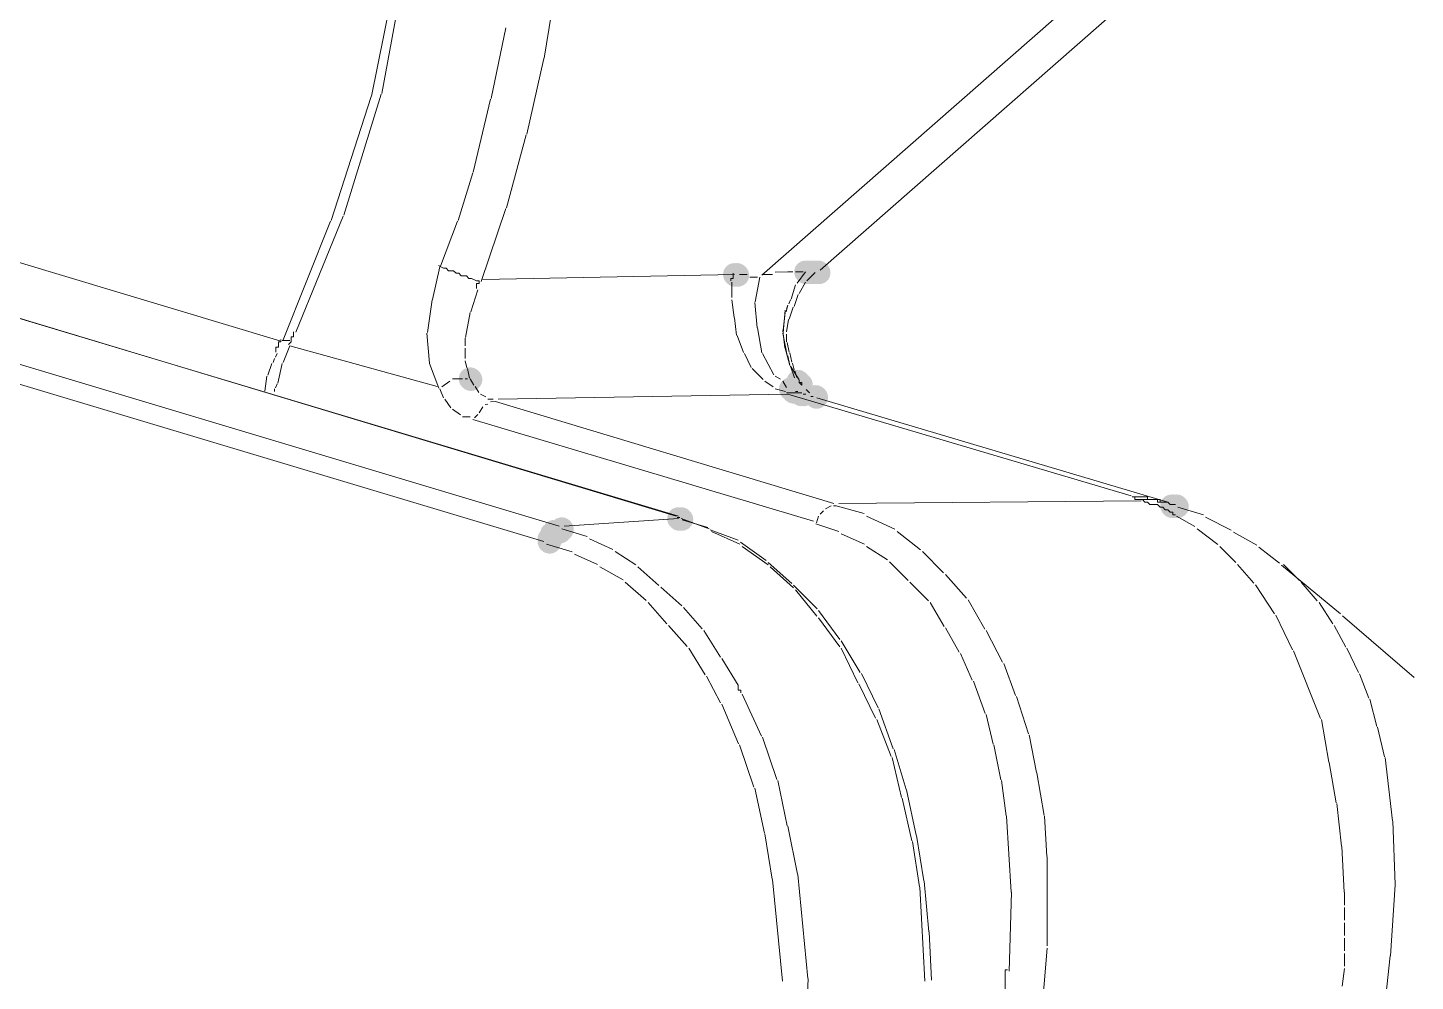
# Model space of a CAD drawing. Header units: millimetres. Extents: x 0 to 297, y 0 to 208.
# Drawn here: x 245.9 to 256.36, y 55.6 to 62.79 of the extents above; entities that cross this region are included whole.
import ezdxf

# ---------------------------------------------------------------- set-up
doc = ezdxf.new("R2010")
doc.units = ezdxf.units.MM

msp = doc.modelspace()

# ---------------------------------------------------------------- hatches: boundary and pattern name
h = msp.add_hatch(color=7)
edge = h.paths.add_edge_path(flags=0)
edge.add_spline(control_points=[(251.29098, 60.988481), (251.257435, 61.022026), (251.202543, 61.022026), (251.168998, 60.988481), (251.135453, 60.954936), (251.135453, 60.900044), (251.168998, 60.866499), (251.168998, 60.866499), (251.174642, 60.860855), (251.174642, 60.860855), (251.208187, 60.82731), (251.263079, 60.82731), (251.296624, 60.860855), (251.330169, 60.8944), (251.330169, 60.949292), (251.296624, 60.982837), (251.296624, 60.982837), (251.29098, 60.988481), (251.29098, 60.988481)], knot_values=[0, 0, 0, 0, 1, 1, 1, 2, 2, 2, 3, 3, 3, 4, 4, 4, 5, 5, 5, 6, 6, 6, 6], degree=3, periodic=1)
h = msp.add_hatch(color=7)
edge = h.paths.add_edge_path(flags=0)
edge.add_spline(control_points=[(251.310383, 60.988481), (251.276838, 61.022026), (251.221946, 61.022026), (251.188401, 60.988481), (251.154856, 60.954936), (251.154856, 60.900044), (251.188401, 60.866499), (251.188401, 60.866499), (251.194045, 60.860855), (251.194045, 60.860855), (251.22759, 60.82731), (251.282482, 60.82731), (251.316027, 60.860855), (251.349572, 60.8944), (251.349572, 60.949292), (251.316027, 60.982837), (251.316027, 60.982837), (251.310383, 60.988481), (251.310383, 60.988481)], knot_values=[0, 0, 0, 0, 1, 1, 1, 2, 2, 2, 3, 3, 3, 4, 4, 4, 5, 5, 5, 6, 6, 6, 6], degree=3, periodic=1)
h = msp.add_hatch(color=7)
edge = h.paths.add_edge_path(flags=0)
edge.add_spline(control_points=[(251.827555, 61.007531), (251.79401, 61.041076), (251.739118, 61.041076), (251.705573, 61.007531), (251.672028, 60.973986), (251.672028, 60.919094), (251.705573, 60.885549), (251.705573, 60.885549), (251.711217, 60.879905), (251.711217, 60.879905), (251.744762, 60.84636), (251.799654, 60.84636), (251.833199, 60.879905), (251.866744, 60.91345), (251.866744, 60.968342), (251.833199, 61.001887), (251.833199, 61.001887), (251.827555, 61.007531), (251.827555, 61.007531)], knot_values=[0, 0, 0, 0, 1, 1, 1, 2, 2, 2, 3, 3, 3, 4, 4, 4, 5, 5, 5, 6, 6, 6, 6], degree=3, periodic=1)
h = msp.add_hatch(color=7)
edge = h.paths.add_edge_path(flags=0)
edge.add_spline(control_points=[(251.846958, 61.007531), (251.813413, 61.041076), (251.758521, 61.041076), (251.724976, 61.007531), (251.691431, 60.973986), (251.691431, 60.919094), (251.724976, 60.885549), (251.724976, 60.885549), (251.73062, 60.879905), (251.73062, 60.879905), (251.764165, 60.84636), (251.819057, 60.84636), (251.852602, 60.879905), (251.886147, 60.91345), (251.886147, 60.968342), (251.852602, 61.001887), (251.852602, 61.001887), (251.846958, 61.007531), (251.846958, 61.007531)], knot_values=[0, 0, 0, 0, 1, 1, 1, 2, 2, 2, 3, 3, 3, 4, 4, 4, 5, 5, 5, 6, 6, 6, 6], degree=3, periodic=1)
h = msp.add_hatch(color=7)
edge = h.paths.add_edge_path(flags=0)
edge.add_spline(control_points=[(251.866008, 61.007531), (251.832463, 61.041076), (251.777571, 61.041076), (251.744026, 61.007531), (251.710481, 60.973986), (251.710481, 60.919094), (251.744026, 60.885549), (251.744026, 60.885549), (251.74967, 60.879905), (251.74967, 60.879905), (251.783215, 60.84636), (251.838107, 60.84636), (251.871652, 60.879905), (251.905197, 60.91345), (251.905197, 60.968342), (251.871652, 61.001887), (251.871652, 61.001887), (251.866008, 61.007531), (251.866008, 61.007531)], knot_values=[0, 0, 0, 0, 1, 1, 1, 2, 2, 2, 3, 3, 3, 4, 4, 4, 5, 5, 5, 6, 6, 6, 6], degree=3, periodic=1)
h = msp.add_hatch(color=7)
edge = h.paths.add_edge_path(flags=0)
edge.add_spline(control_points=[(251.885058, 61.007531), (251.851513, 61.041076), (251.796621, 61.041076), (251.763076, 61.007531), (251.729531, 60.973986), (251.729531, 60.919094), (251.763076, 60.885549), (251.763076, 60.885549), (251.76872, 60.879905), (251.76872, 60.879905), (251.802265, 60.84636), (251.857157, 60.84636), (251.890702, 60.879905), (251.924247, 60.91345), (251.924247, 60.968342), (251.890702, 61.001887), (251.890702, 61.001887), (251.885058, 61.007531), (251.885058, 61.007531)], knot_values=[0, 0, 0, 0, 1, 1, 1, 2, 2, 2, 3, 3, 3, 4, 4, 4, 5, 5, 5, 6, 6, 6, 6], degree=3, periodic=1)
h = msp.add_hatch(color=7)
edge = h.paths.add_edge_path(flags=0)
edge.add_spline(control_points=[(251.90446, 61.007531), (251.870915, 61.041076), (251.816024, 61.041076), (251.782479, 61.007531), (251.748934, 60.973986), (251.748934, 60.919094), (251.782479, 60.885549), (251.782479, 60.885549), (251.788123, 60.879905), (251.788123, 60.879905), (251.821668, 60.84636), (251.87656, 60.84636), (251.910105, 60.879905), (251.94365, 60.91345), (251.94365, 60.968342), (251.910105, 61.001887), (251.910105, 61.001887), (251.90446, 61.007531), (251.90446, 61.007531)], knot_values=[0, 0, 0, 0, 1, 1, 1, 2, 2, 2, 3, 3, 3, 4, 4, 4, 5, 5, 5, 6, 6, 6, 6], degree=3, periodic=1)
h = msp.add_hatch(color=7)
edge = h.paths.add_edge_path(flags=0)
edge.add_spline(control_points=[(251.90446, 61.007531), (251.870915, 61.041076), (251.816024, 61.041076), (251.782479, 61.007531), (251.748934, 60.973986), (251.748934, 60.919094), (251.782479, 60.885549), (251.782479, 60.885549), (251.788123, 60.879905), (251.788123, 60.879905), (251.821668, 60.84636), (251.87656, 60.84636), (251.910105, 60.879905), (251.94365, 60.91345), (251.94365, 60.968342), (251.910105, 61.001887), (251.910105, 61.001887), (251.90446, 61.007531), (251.90446, 61.007531)], knot_values=[0, 0, 0, 0, 1, 1, 1, 2, 2, 2, 3, 3, 3, 4, 4, 4, 5, 5, 5, 6, 6, 6, 6], degree=3, periodic=1)
h = msp.add_hatch(color=7)
edge = h.paths.add_edge_path(flags=0)
edge.add_spline(control_points=[(251.92351, 61.007531), (251.889965, 61.041076), (251.835074, 61.041076), (251.801529, 61.007531), (251.767984, 60.973986), (251.767984, 60.919094), (251.801529, 60.885549), (251.801529, 60.885549), (251.807173, 60.879905), (251.807173, 60.879905), (251.840718, 60.84636), (251.89561, 60.84636), (251.929155, 60.879905), (251.9627, 60.91345), (251.9627, 60.968342), (251.929155, 61.001887), (251.929155, 61.001887), (251.92351, 61.007531), (251.92351, 61.007531)], knot_values=[0, 0, 0, 0, 1, 1, 1, 2, 2, 2, 3, 3, 3, 4, 4, 4, 5, 5, 5, 6, 6, 6, 6], degree=3, periodic=1)
h = msp.add_hatch(color=7)
edge = h.paths.add_edge_path(flags=0)
edge.add_spline(control_points=[(251.92351, 61.007531), (251.889965, 61.041076), (251.835074, 61.041076), (251.801529, 61.007531), (251.767984, 60.973986), (251.767984, 60.919094), (251.801529, 60.885549), (251.801529, 60.885549), (251.807173, 60.879905), (251.807173, 60.879905), (251.840718, 60.84636), (251.89561, 60.84636), (251.929155, 60.879905), (251.9627, 60.91345), (251.9627, 60.968342), (251.929155, 61.001887), (251.929155, 61.001887), (251.92351, 61.007531), (251.92351, 61.007531)], knot_values=[0, 0, 0, 0, 1, 1, 1, 2, 2, 2, 3, 3, 3, 4, 4, 4, 5, 5, 5, 6, 6, 6, 6], degree=3, periodic=1)
h = msp.add_hatch(color=7)
edge = h.paths.add_edge_path(flags=0)
edge.add_spline(control_points=[(251.92351, 61.007531), (251.889965, 61.041076), (251.835074, 61.041076), (251.801529, 61.007531), (251.767984, 60.973986), (251.767984, 60.919094), (251.801529, 60.885549), (251.801529, 60.885549), (251.807173, 60.879905), (251.807173, 60.879905), (251.840718, 60.84636), (251.89561, 60.84636), (251.929155, 60.879905), (251.9627, 60.91345), (251.9627, 60.968342), (251.929155, 61.001887), (251.929155, 61.001887), (251.92351, 61.007531), (251.92351, 61.007531)], knot_values=[0, 0, 0, 0, 1, 1, 1, 2, 2, 2, 3, 3, 3, 4, 4, 4, 5, 5, 5, 6, 6, 6, 6], degree=3, periodic=1)
h = msp.add_hatch(color=7)
h.dxf.hatch_style = 2
h.paths.add_polyline_path([(251.776442, 60.965767), (251.776442, 60.793258)])
h = msp.add_hatch(color=7)
h.dxf.hatch_style = 2
h.paths.add_polyline_path([(251.718939, 60.869811), (251.718939, 60.697303)])
h = msp.add_hatch(color=7)
h.dxf.hatch_style = 2
h.paths.add_polyline_path([(251.680486, 60.773856), (251.680486, 60.601347)])
h = msp.add_hatch(color=7)
h.dxf.hatch_style = 2
h.paths.add_polyline_path([(251.642033, 60.678253), (251.642033, 60.505744)])
h = msp.add_hatch(color=7)
h.dxf.hatch_style = 2
h.paths.add_polyline_path([(251.622983, 60.582297), (251.622983, 60.409789)])
h = msp.add_hatch(color=7)
h.dxf.hatch_style = 2
h.paths.add_polyline_path([(251.622983, 60.505744), (251.622983, 60.333236)])
h = msp.add_hatch(color=7)
h.dxf.hatch_style = 2
h.paths.add_polyline_path([(251.642033, 60.429192), (251.642033, 60.256683)])
h = msp.add_hatch(color=7)
h.dxf.hatch_style = 2
h.paths.add_polyline_path([(251.661436, 60.352286), (251.661436, 60.179778)])
h = msp.add_hatch(color=7)
h.dxf.hatch_style = 2
h.paths.add_polyline_path([(251.680486, 60.294783), (251.680486, 60.122275)])
h = msp.add_hatch(color=7)
edge = h.paths.add_edge_path(flags=0)
edge.add_spline(control_points=[(249.297785, 60.202492), (249.26424, 60.236037), (249.209349, 60.236037), (249.175804, 60.202492), (249.142259, 60.168947), (249.142259, 60.114056), (249.175804, 60.080511), (249.175804, 60.080511), (249.181448, 60.074866), (249.181448, 60.074866), (249.214993, 60.041321), (249.269885, 60.041321), (249.30343, 60.074866), (249.336975, 60.108411), (249.336975, 60.163303), (249.30343, 60.196848), (249.30343, 60.196848), (249.297785, 60.202492), (249.297785, 60.202492)], knot_values=[0, 0, 0, 0, 1, 1, 1, 2, 2, 2, 3, 3, 3, 4, 4, 4, 5, 5, 5, 6, 6, 6, 6], degree=3, periodic=1)
h = msp.add_hatch(color=7)
edge = h.paths.add_edge_path(flags=0)
edge.add_spline(control_points=[(251.770052, 60.183442), (251.736507, 60.216987), (251.681615, 60.216987), (251.64807, 60.183442), (251.614525, 60.149897), (251.614525, 60.095006), (251.64807, 60.061461), (251.64807, 60.061461), (251.653715, 60.055816), (251.653715, 60.055816), (251.68726, 60.022271), (251.742151, 60.022271), (251.775696, 60.055816), (251.809241, 60.089361), (251.809241, 60.144253), (251.775696, 60.177798), (251.775696, 60.177798), (251.770052, 60.183442), (251.770052, 60.183442)], knot_values=[0, 0, 0, 0, 1, 1, 1, 2, 2, 2, 3, 3, 3, 4, 4, 4, 5, 5, 5, 6, 6, 6, 6], degree=3, periodic=1)
h = msp.add_hatch(color=7)
edge = h.paths.add_edge_path(flags=0)
edge.add_spline(control_points=[(251.787457, 60.165974), (251.752848, 60.19842), (251.697984, 60.196651), (251.665538, 60.162041), (251.633092, 60.127432), (251.634862, 60.072569), (251.669471, 60.040123), (251.669471, 60.040123), (251.675116, 60.034831), (251.675116, 60.034831), (251.709725, 60.002385), (251.764588, 60.004155), (251.797034, 60.038764), (251.82948, 60.073373), (251.82771, 60.128237), (251.793101, 60.160683), (251.793101, 60.160683), (251.787457, 60.165974), (251.787457, 60.165974)], knot_values=[0, 0, 0, 0, 1, 1, 1, 2, 2, 2, 3, 3, 3, 4, 4, 4, 5, 5, 5, 6, 6, 6, 6], degree=3, periodic=1)
h = msp.add_hatch(color=7)
h.dxf.hatch_style = 2
h.paths.add_polyline_path([(251.657948, 60.070986), (251.77993, 60.192967)])
h = msp.add_hatch(color=7)
h.dxf.hatch_style = 2
h.paths.add_polyline_path([(251.718939, 60.218231), (251.718939, 60.045722)])
h = msp.add_hatch(color=7)
h.dxf.hatch_style = 2
h.paths.add_polyline_path([(251.718939, 60.199181), (251.718939, 60.026672)])
h = msp.add_hatch(color=7)
h.dxf.hatch_style = 2
h.paths.add_polyline_path([(251.718939, 60.199181), (251.718939, 60.026672)])
h = msp.add_hatch(color=7)
edge = h.paths.add_edge_path(flags=0)
edge.add_spline(control_points=[(251.714837, 60.123941), (251.682391, 60.158551), (251.627527, 60.16032), (251.592918, 60.127874), (251.558309, 60.095428), (251.556539, 60.040565), (251.588985, 60.005956), (251.588985, 60.005956), (251.594277, 60.000311), (251.594277, 60.000311), (251.626723, 59.965702), (251.681586, 59.963933), (251.716196, 59.996379), (251.750805, 60.028825), (251.752574, 60.083688), (251.720128, 60.118297), (251.720128, 60.118297), (251.714837, 60.123941), (251.714837, 60.123941)], knot_values=[0, 0, 0, 0, 1, 1, 1, 2, 2, 2, 3, 3, 3, 4, 4, 4, 5, 5, 5, 6, 6, 6, 6], degree=3, periodic=1)
h = msp.add_hatch(color=7)
edge = h.paths.add_edge_path(flags=0)
edge.add_spline(control_points=[(251.729954, 60.108471), (251.695345, 60.140918), (251.640482, 60.139148), (251.608035, 60.104539), (251.575589, 60.06993), (251.577359, 60.015066), (251.611968, 59.98262), (251.611968, 59.98262), (251.617613, 59.977329), (251.617613, 59.977329), (251.652222, 59.944883), (251.707085, 59.946652), (251.739531, 59.981261), (251.771977, 60.015871), (251.770207, 60.070734), (251.735598, 60.10318), (251.735598, 60.10318), (251.729954, 60.108471), (251.729954, 60.108471)], knot_values=[0, 0, 0, 0, 1, 1, 1, 2, 2, 2, 3, 3, 3, 4, 4, 4, 5, 5, 5, 6, 6, 6, 6], degree=3, periodic=1)
h = msp.add_hatch(color=7)
edge = h.paths.add_edge_path(flags=0)
edge.add_spline(control_points=[(251.789455, 60.087487), (251.75591, 60.121032), (251.701018, 60.121032), (251.667473, 60.087487), (251.633928, 60.053942), (251.633928, 59.99905), (251.667473, 59.965505), (251.667473, 59.965505), (251.673117, 59.959861), (251.673117, 59.959861), (251.706662, 59.926316), (251.761554, 59.926316), (251.795099, 59.959861), (251.828644, 59.993406), (251.828644, 60.048297), (251.795099, 60.081842), (251.795099, 60.081842), (251.789455, 60.087487), (251.789455, 60.087487)], knot_values=[0, 0, 0, 0, 1, 1, 1, 2, 2, 2, 3, 3, 3, 4, 4, 4, 5, 5, 5, 6, 6, 6, 6], degree=3, periodic=1)
h = msp.add_hatch(color=7)
edge = h.paths.add_edge_path(flags=0)
edge.add_spline(control_points=[(251.808505, 60.087487), (251.77496, 60.121032), (251.720068, 60.121032), (251.686523, 60.087487), (251.652978, 60.053942), (251.652978, 59.99905), (251.686523, 59.965505), (251.686523, 59.965505), (251.692167, 59.959861), (251.692167, 59.959861), (251.725712, 59.926316), (251.780604, 59.926316), (251.814149, 59.959861), (251.847694, 59.993406), (251.847694, 60.048297), (251.814149, 60.081842), (251.814149, 60.081842), (251.808505, 60.087487), (251.808505, 60.087487)], knot_values=[0, 0, 0, 0, 1, 1, 1, 2, 2, 2, 3, 3, 3, 4, 4, 4, 5, 5, 5, 6, 6, 6, 6], degree=3, periodic=1)
h = msp.add_hatch(color=7)
edge = h.paths.add_edge_path(flags=0)
edge.add_spline(control_points=[(251.808505, 60.087487), (251.77496, 60.121032), (251.720068, 60.121032), (251.686523, 60.087487), (251.652978, 60.053942), (251.652978, 59.99905), (251.686523, 59.965505), (251.686523, 59.965505), (251.692167, 59.959861), (251.692167, 59.959861), (251.725712, 59.926316), (251.780604, 59.926316), (251.814149, 59.959861), (251.847694, 59.993406), (251.847694, 60.048297), (251.814149, 60.081842), (251.814149, 60.081842), (251.808505, 60.087487), (251.808505, 60.087487)], knot_values=[0, 0, 0, 0, 1, 1, 1, 2, 2, 2, 3, 3, 3, 4, 4, 4, 5, 5, 5, 6, 6, 6, 6], degree=3, periodic=1)
h = msp.add_hatch(color=7)
h.dxf.hatch_style = 2
h.paths.add_polyline_path([(251.676998, 60.032533), (251.79898, 60.154515)])
h = msp.add_hatch(color=7)
h.dxf.hatch_style = 2
h.paths.add_polyline_path([(251.696048, 60.013483), (251.81803, 60.135465)])
h = msp.add_hatch(color=7)
edge = h.paths.add_edge_path(flags=0)
edge.add_spline(control_points=[(251.90446, 60.068437), (251.870915, 60.101982), (251.816024, 60.101982), (251.782479, 60.068437), (251.748934, 60.034892), (251.748934, 59.98), (251.782479, 59.946455), (251.782479, 59.946455), (251.788123, 59.940811), (251.788123, 59.940811), (251.821668, 59.907266), (251.87656, 59.907266), (251.910105, 59.940811), (251.94365, 59.974356), (251.94365, 60.029247), (251.910105, 60.062792), (251.910105, 60.062792), (251.90446, 60.068437), (251.90446, 60.068437)], knot_values=[0, 0, 0, 0, 1, 1, 1, 2, 2, 2, 3, 3, 3, 4, 4, 4, 5, 5, 5, 6, 6, 6, 6], degree=3, periodic=1)
h = msp.add_hatch(color=7)
edge = h.paths.add_edge_path(flags=0)
edge.add_spline(control_points=[(251.90446, 60.068437), (251.870915, 60.101982), (251.816024, 60.101982), (251.782479, 60.068437), (251.748934, 60.034892), (251.748934, 59.98), (251.782479, 59.946455), (251.782479, 59.946455), (251.788123, 59.940811), (251.788123, 59.940811), (251.821668, 59.907266), (251.87656, 59.907266), (251.910105, 59.940811), (251.94365, 59.974356), (251.94365, 60.029247), (251.910105, 60.062792), (251.910105, 60.062792), (251.90446, 60.068437), (251.90446, 60.068437)], knot_values=[0, 0, 0, 0, 1, 1, 1, 2, 2, 2, 3, 3, 3, 4, 4, 4, 5, 5, 5, 6, 6, 6, 6], degree=3, periodic=1)
h = msp.add_hatch(color=7)
h.dxf.hatch_style = 2
h.paths.add_polyline_path([(251.753551, 59.95598), (251.875533, 60.077962)])
h = msp.add_hatch(color=7)
h.dxf.hatch_style = 2
h.paths.add_polyline_path([(251.757039, 60.160728), (251.757039, 59.988219)])
h = msp.add_hatch(color=7)
h.dxf.hatch_style = 2
h.paths.add_polyline_path([(251.795492, 60.122275), (251.795492, 59.949767)])
h = msp.add_hatch(color=7)
h.dxf.hatch_style = 2
h.paths.add_polyline_path([(251.814542, 60.103225), (251.814542, 59.930717)])
h = msp.add_hatch(color=7)
h.dxf.hatch_style = 2
h.paths.add_polyline_path([(251.833944, 60.103225), (251.833944, 59.930717)])
h = msp.add_hatch(color=7)
h.dxf.hatch_style = 2
h.paths.add_polyline_path([(251.833944, 60.103225), (251.833944, 59.930717)])
h = msp.add_hatch(color=7)
h.dxf.hatch_style = 2
h.paths.add_polyline_path([(251.833944, 60.084175), (251.833944, 59.911667)])
h = msp.add_hatch(color=7)
edge = h.paths.add_edge_path(flags=0)
edge.add_spline(control_points=[(254.589623, 59.24235), (254.557177, 59.276959), (254.502314, 59.278729), (254.467704, 59.246283), (254.433095, 59.213837), (254.431326, 59.158973), (254.463772, 59.124364), (254.463772, 59.124364), (254.469063, 59.11872), (254.469063, 59.11872), (254.501509, 59.084111), (254.556373, 59.082341), (254.590982, 59.114787), (254.625591, 59.147233), (254.627361, 59.202096), (254.594915, 59.236705), (254.594915, 59.236705), (254.589623, 59.24235), (254.589623, 59.24235)], knot_values=[0, 0, 0, 0, 1, 1, 1, 2, 2, 2, 3, 3, 3, 4, 4, 4, 5, 5, 5, 6, 6, 6, 6], degree=3, periodic=1)
h = msp.add_hatch(color=7)
edge = h.paths.add_edge_path(flags=0)
edge.add_spline(control_points=[(254.606738, 59.244348), (254.573193, 59.277893), (254.518301, 59.277893), (254.484756, 59.244348), (254.451211, 59.210803), (254.451211, 59.155911), (254.484756, 59.122366), (254.484756, 59.122366), (254.490401, 59.116722), (254.490401, 59.116722), (254.523946, 59.083177), (254.578838, 59.083177), (254.612383, 59.116722), (254.645928, 59.150267), (254.645928, 59.205158), (254.612383, 59.238703), (254.612383, 59.238703), (254.606738, 59.244348), (254.606738, 59.244348)], knot_values=[0, 0, 0, 0, 1, 1, 1, 2, 2, 2, 3, 3, 3, 4, 4, 4, 5, 5, 5, 6, 6, 6, 6], degree=3, periodic=1)
h = msp.add_hatch(color=7)
edge = h.paths.add_edge_path(flags=0)
edge.add_spline(control_points=[(254.625788, 59.244348), (254.592243, 59.277893), (254.537351, 59.277893), (254.503806, 59.244348), (254.470261, 59.210803), (254.470261, 59.155911), (254.503806, 59.122366), (254.503806, 59.122366), (254.509451, 59.116722), (254.509451, 59.116722), (254.542996, 59.083177), (254.597888, 59.083177), (254.631433, 59.116722), (254.664978, 59.150267), (254.664978, 59.205158), (254.631433, 59.238703), (254.631433, 59.238703), (254.625788, 59.244348), (254.625788, 59.244348)], knot_values=[0, 0, 0, 0, 1, 1, 1, 2, 2, 2, 3, 3, 3, 4, 4, 4, 5, 5, 5, 6, 6, 6, 6], degree=3, periodic=1)
h = msp.add_hatch(color=7)
edge = h.paths.add_edge_path(flags=0)
edge.add_spline(control_points=[(254.625788, 59.244348), (254.592243, 59.277893), (254.537351, 59.277893), (254.503806, 59.244348), (254.470261, 59.210803), (254.470261, 59.155911), (254.503806, 59.122366), (254.503806, 59.122366), (254.509451, 59.116722), (254.509451, 59.116722), (254.542996, 59.083177), (254.597888, 59.083177), (254.631433, 59.116722), (254.664978, 59.150267), (254.664978, 59.205158), (254.631433, 59.238703), (254.631433, 59.238703), (254.625788, 59.244348), (254.625788, 59.244348)], knot_values=[0, 0, 0, 0, 1, 1, 1, 2, 2, 2, 3, 3, 3, 4, 4, 4, 5, 5, 5, 6, 6, 6, 6], degree=3, periodic=1)
h = msp.add_hatch(color=7)
h.dxf.hatch_style = 2
h.paths.add_polyline_path([(254.497769, 59.298186), (254.497769, 59.125678)])
h = msp.add_hatch(color=7)
h.dxf.hatch_style = 2
h.paths.add_polyline_path([(254.497769, 59.298186), (254.497769, 59.125678)])
h = msp.add_hatch(color=7)
edge = h.paths.add_edge_path(flags=0)
edge.add_spline(control_points=[(250.86941, 59.148392), (250.835865, 59.181937), (250.780974, 59.181937), (250.747429, 59.148392), (250.713884, 59.114847), (250.713884, 59.059956), (250.747429, 59.026411), (250.747429, 59.026411), (250.753073, 59.020766), (250.753073, 59.020766), (250.786618, 58.987221), (250.84151, 58.987221), (250.875055, 59.020766), (250.9086, 59.054311), (250.9086, 59.109203), (250.875055, 59.142748), (250.875055, 59.142748), (250.86941, 59.148392), (250.86941, 59.148392)], knot_values=[0, 0, 0, 0, 1, 1, 1, 2, 2, 2, 3, 3, 3, 4, 4, 4, 5, 5, 5, 6, 6, 6, 6], degree=3, periodic=1)
h = msp.add_hatch(color=7)
edge = h.paths.add_edge_path(flags=0)
edge.add_spline(control_points=[(250.88846, 59.148392), (250.854915, 59.181937), (250.800024, 59.181937), (250.766479, 59.148392), (250.732934, 59.114847), (250.732934, 59.059956), (250.766479, 59.026411), (250.766479, 59.026411), (250.772123, 59.020766), (250.772123, 59.020766), (250.805668, 58.987221), (250.86056, 58.987221), (250.894105, 59.020766), (250.92765, 59.054311), (250.92765, 59.109203), (250.894105, 59.142748), (250.894105, 59.142748), (250.88846, 59.148392), (250.88846, 59.148392)], knot_values=[0, 0, 0, 0, 1, 1, 1, 2, 2, 2, 3, 3, 3, 4, 4, 4, 5, 5, 5, 6, 6, 6, 6], degree=3, periodic=1)
h = msp.add_hatch(color=7)
edge = h.paths.add_edge_path(flags=0)
edge.add_spline(control_points=[(250.88846, 59.148392), (250.854915, 59.181937), (250.800024, 59.181937), (250.766479, 59.148392), (250.732934, 59.114847), (250.732934, 59.059956), (250.766479, 59.026411), (250.766479, 59.026411), (250.772123, 59.020766), (250.772123, 59.020766), (250.805668, 58.987221), (250.86056, 58.987221), (250.894105, 59.020766), (250.92765, 59.054311), (250.92765, 59.109203), (250.894105, 59.142748), (250.894105, 59.142748), (250.88846, 59.148392), (250.88846, 59.148392)], knot_values=[0, 0, 0, 0, 1, 1, 1, 2, 2, 2, 3, 3, 3, 4, 4, 4, 5, 5, 5, 6, 6, 6, 6], degree=3, periodic=1)
h = msp.add_hatch(color=7)
edge = h.paths.add_edge_path(flags=0)
edge.add_spline(control_points=[(250.88846, 59.148392), (250.854915, 59.181937), (250.800024, 59.181937), (250.766479, 59.148392), (250.732934, 59.114847), (250.732934, 59.059956), (250.766479, 59.026411), (250.766479, 59.026411), (250.772123, 59.020766), (250.772123, 59.020766), (250.805668, 58.987221), (250.86056, 58.987221), (250.894105, 59.020766), (250.92765, 59.054311), (250.92765, 59.109203), (250.894105, 59.142748), (250.894105, 59.142748), (250.88846, 59.148392), (250.88846, 59.148392)], knot_values=[0, 0, 0, 0, 1, 1, 1, 2, 2, 2, 3, 3, 3, 4, 4, 4, 5, 5, 5, 6, 6, 6, 6], degree=3, periodic=1)
h = msp.add_hatch(color=7)
h.dxf.hatch_style = 2
h.paths.add_polyline_path([(254.766233, 59.202583), (254.766233, 59.030075)])
h = msp.add_hatch(color=7)
edge = h.paths.add_edge_path(flags=0)
edge.add_spline(control_points=[(249.889865, 58.996869), (249.855256, 59.029315), (249.800393, 59.027545), (249.767947, 58.992936), (249.735501, 58.958327), (249.73727, 58.903463), (249.771879, 58.871017), (249.771879, 58.871017), (249.777524, 58.865726), (249.777524, 58.865726), (249.812133, 58.83328), (249.866996, 58.83505), (249.899442, 58.869659), (249.931888, 58.904268), (249.930119, 58.959131), (249.895509, 58.991577), (249.895509, 58.991577), (249.889865, 58.996869), (249.889865, 58.996869)], knot_values=[0, 0, 0, 0, 1, 1, 1, 2, 2, 2, 3, 3, 3, 4, 4, 4, 5, 5, 5, 6, 6, 6, 6], degree=3, periodic=1)
h = msp.add_hatch(color=7)
edge = h.paths.add_edge_path(flags=0)
edge.add_spline(control_points=[(249.911266, 59.033387), (249.877721, 59.066932), (249.822829, 59.066932), (249.789284, 59.033387), (249.755739, 58.999842), (249.755739, 58.94495), (249.789284, 58.911405), (249.789284, 58.911405), (249.794929, 58.905761), (249.794929, 58.905761), (249.828474, 58.872216), (249.883365, 58.872216), (249.91691, 58.905761), (249.950455, 58.939306), (249.950455, 58.994197), (249.91691, 59.027742), (249.91691, 59.027742), (249.911266, 59.033387), (249.911266, 59.033387)], knot_values=[0, 0, 0, 0, 1, 1, 1, 2, 2, 2, 3, 3, 3, 4, 4, 4, 5, 5, 5, 6, 6, 6, 6], degree=3, periodic=1)
h = msp.add_hatch(color=7)
edge = h.paths.add_edge_path(flags=0)
edge.add_spline(control_points=[(249.911266, 59.014337), (249.877721, 59.047882), (249.822829, 59.047882), (249.789284, 59.014337), (249.755739, 58.980792), (249.755739, 58.9259), (249.789284, 58.892355), (249.789284, 58.892355), (249.794929, 58.886711), (249.794929, 58.886711), (249.828474, 58.853166), (249.883365, 58.853166), (249.91691, 58.886711), (249.950455, 58.920256), (249.950455, 58.975147), (249.91691, 59.008692), (249.91691, 59.008692), (249.911266, 59.014337), (249.911266, 59.014337)], knot_values=[0, 0, 0, 0, 1, 1, 1, 2, 2, 2, 3, 3, 3, 4, 4, 4, 5, 5, 5, 6, 6, 6, 6], degree=3, periodic=1)
h = msp.add_hatch(color=7)
edge = h.paths.add_edge_path(flags=0)
edge.add_spline(control_points=[(249.928318, 59.054371), (249.893709, 59.086818), (249.838845, 59.085048), (249.806399, 59.050439), (249.773953, 59.01583), (249.775723, 58.960966), (249.810332, 58.92852), (249.810332, 58.92852), (249.815977, 58.923229), (249.815977, 58.923229), (249.850586, 58.890783), (249.905449, 58.892552), (249.937895, 58.927161), (249.970341, 58.961771), (249.968571, 59.016634), (249.933962, 59.04908), (249.933962, 59.04908), (249.928318, 59.054371), (249.928318, 59.054371)], knot_values=[0, 0, 0, 0, 1, 1, 1, 2, 2, 2, 3, 3, 3, 4, 4, 4, 5, 5, 5, 6, 6, 6, 6], degree=3, periodic=1)
h = msp.add_hatch(color=7)
edge = h.paths.add_edge_path(flags=0)
edge.add_spline(control_points=[(249.947368, 59.054371), (249.912759, 59.086818), (249.857895, 59.085048), (249.825449, 59.050439), (249.793003, 59.01583), (249.794773, 58.960966), (249.829382, 58.92852), (249.829382, 58.92852), (249.835027, 58.923229), (249.835027, 58.923229), (249.869636, 58.890783), (249.924499, 58.892552), (249.956945, 58.927161), (249.989391, 58.961771), (249.987621, 59.016634), (249.953012, 59.04908), (249.953012, 59.04908), (249.947368, 59.054371), (249.947368, 59.054371)], knot_values=[0, 0, 0, 0, 1, 1, 1, 2, 2, 2, 3, 3, 3, 4, 4, 4, 5, 5, 5, 6, 6, 6, 6], degree=3, periodic=1)
h = msp.add_hatch(color=7)
edge = h.paths.add_edge_path(flags=0)
edge.add_spline(control_points=[(249.966771, 59.054371), (249.932161, 59.086818), (249.877298, 59.085048), (249.844852, 59.050439), (249.812406, 59.01583), (249.814176, 58.960966), (249.848785, 58.92852), (249.848785, 58.92852), (249.854429, 58.923229), (249.854429, 58.923229), (249.889039, 58.890783), (249.943902, 58.892552), (249.976348, 58.927161), (250.008794, 58.961771), (250.007024, 59.016634), (249.972415, 59.04908), (249.972415, 59.04908), (249.966771, 59.054371), (249.966771, 59.054371)], knot_values=[0, 0, 0, 0, 1, 1, 1, 2, 2, 2, 3, 3, 3, 4, 4, 4, 5, 5, 5, 6, 6, 6, 6], degree=3, periodic=1)
h = msp.add_hatch(color=7)
edge = h.paths.add_edge_path(flags=0)
edge.add_spline(control_points=[(249.987819, 59.07184), (249.954274, 59.105385), (249.899382, 59.105385), (249.865837, 59.07184), (249.832292, 59.038295), (249.832292, 58.983403), (249.865837, 58.949858), (249.865837, 58.949858), (249.871481, 58.944213), (249.871481, 58.944213), (249.905026, 58.910668), (249.959918, 58.910668), (249.993463, 58.944213), (250.027008, 58.977758), (250.027008, 59.03265), (249.993463, 59.066195), (249.993463, 59.066195), (249.987819, 59.07184), (249.987819, 59.07184)], knot_values=[0, 0, 0, 0, 1, 1, 1, 2, 2, 2, 3, 3, 3, 4, 4, 4, 5, 5, 5, 6, 6, 6, 6], degree=3, periodic=1)
h = msp.add_hatch(color=7)
h.dxf.hatch_style = 2
h.paths.add_polyline_path([(251.028906, 59.106628), (251.028906, 58.934119)])
h = msp.add_hatch(color=7)
h.dxf.hatch_style = 2
h.paths.add_polyline_path([(254.976842, 59.087578), (254.976842, 58.915069)])
h = msp.add_hatch(color=7)
edge = h.paths.add_edge_path(flags=0)
edge.add_spline(control_points=[(249.891863, 58.975884), (249.858318, 59.009429), (249.803426, 59.009429), (249.769881, 58.975884), (249.736336, 58.942339), (249.736336, 58.887447), (249.769881, 58.853902), (249.769881, 58.853902), (249.775526, 58.848258), (249.775526, 58.848258), (249.809071, 58.814713), (249.863963, 58.814713), (249.897508, 58.848258), (249.931053, 58.881803), (249.931053, 58.936695), (249.897508, 58.97024), (249.897508, 58.97024), (249.891863, 58.975884), (249.891863, 58.975884)], knot_values=[0, 0, 0, 0, 1, 1, 1, 2, 2, 2, 3, 3, 3, 4, 4, 4, 5, 5, 5, 6, 6, 6, 6], degree=3, periodic=1)
h = msp.add_hatch(color=7)
h.dxf.hatch_style = 2
h.paths.add_polyline_path([(251.258917, 59.010672), (251.258917, 58.838164)])
h = msp.add_hatch(color=7)
h.dxf.hatch_style = 2
h.paths.add_polyline_path([(255.168753, 58.972572), (255.168753, 58.800064)])
h = msp.add_hatch(color=7)
h.dxf.hatch_style = 2
h.paths.add_polyline_path([(251.469525, 58.857567), (251.469525, 58.685058)])
h = msp.add_hatch(color=7)
h.dxf.hatch_style = 2
h.paths.add_polyline_path([(251.661436, 58.685058), (251.661436, 58.51255)])
h = msp.add_hatch(color=7)
h.dxf.hatch_style = 2
h.paths.add_polyline_path([(251.852994, 58.493147), (251.852994, 58.320639)])
h = msp.add_hatch(color=7)
h.dxf.hatch_style = 2
h.paths.add_polyline_path([(255.800931, 58.455047), (255.800931, 58.282539)])
h = msp.add_hatch(color=7)
h.dxf.hatch_style = 2
h.paths.add_polyline_path([(252.025503, 58.263489), (252.025503, 58.090981)])
h = msp.add_hatch(color=7)
h.dxf.hatch_style = 2
h.paths.add_polyline_path([(252.178961, 58.014075), (252.178961, 57.841567)])
h = msp.add_hatch(color=7)
h.dxf.hatch_style = 2
h.paths.add_polyline_path([(256.356908, 57.975975), (256.356908, 57.803467)])
h = msp.add_hatch(color=7)
h.dxf.hatch_style = 2
h.paths.add_polyline_path([(252.313017, 57.745964), (252.313017, 57.573456)])
h = msp.add_hatch(color=7)
h.dxf.hatch_style = 2
h.paths.add_polyline_path([(252.428022, 57.439047), (252.428022, 57.266539)])
h = msp.add_hatch(color=7)
h.dxf.hatch_style = 2
h.paths.add_polyline_path([(252.523625, 57.132483), (252.523625, 56.959975)])
h = msp.add_hatch(color=7)
h.dxf.hatch_style = 2
h.paths.add_polyline_path([(252.600531, 56.787467), (252.600531, 56.614958)])
h = msp.add_hatch(color=7)
h.dxf.hatch_style = 2
h.paths.add_polyline_path([(252.658033, 56.44245), (252.658033, 56.269942)])
h = msp.add_hatch(color=7)
h.dxf.hatch_style = 2
h.paths.add_polyline_path([(252.696133, 56.059333), (252.696133, 55.886825)])
h = msp.add_hatch(color=7)
h.dxf.hatch_style = 2
h.paths.add_polyline_path([(252.715536, 55.695267), (252.715536, 55.522758)])

# ---------------------------------------------------------------- linework, layer by layer
at = {"color": 7, "lineweight": 15}
for points in [[(264.626725, 72.484138), (251.436011, 60.922551)], [(264.607675, 72.120071), (251.876983, 60.961004)], [(209.851978, 71.832557), (247.800283, 60.42831)], [(248.681169, 63.207846), (248.493139, 62.272632)], [(248.738672, 63.207846), (248.569692, 62.291682)], [(249.888375, 63.131293), (249.795947, 62.55944)], [(249.505258, 62.786276), (249.394133, 62.253582)], [(249.792772, 62.556265), (249.66295, 61.985824)], [(248.489611, 62.268751), (248.188692, 61.335654)], [(248.566164, 62.288154), (248.284294, 61.373754)], [(249.390253, 62.249701), (249.260431, 61.69831)], [(239.807397, 62.058143), (249.908483, 59.029193)], [(240.669939, 62.153746), (250.790075, 59.105746)], [(240.708392, 62.134696), (250.809125, 59.105746)], [(249.658364, 61.98159), (249.510197, 61.430551)], [(239.692392, 61.943138), (249.793478, 58.914188)], [(249.256197, 61.694076), (249.146836, 61.335654)], [(249.505258, 61.425613), (249.319697, 60.875985)], [(248.182694, 61.329657), (247.825683, 60.436071)], [(248.27865, 61.36811), (247.921639, 60.493926)], [(249.141192, 61.329657), (249.013839, 60.991696)], [(249.006783, 60.98464), (248.953867, 60.739813)], [(248.997258, 60.994518), (249.035711, 60.975115), (249.054761, 60.975115), (249.073811, 60.956065), (249.112264, 60.956065), (249.131314, 60.937015), (249.150717, 60.937015), (249.169767, 60.917613), (249.208219, 60.917613), (249.227269, 60.898563), (249.246319, 60.898563), (249.284772, 60.879513), (249.303822, 60.879513)], [(251.229989, 60.92749), (249.33275, 60.889038)], [(251.220464, 60.937015), (251.220464, 60.917613), (251.220464, 60.898563), (251.201414, 60.898563), (251.201414, 60.879513)], [(251.268442, 60.92749), (251.32665, 60.926785)], [(251.344994, 60.908088), (251.402497, 60.908088)], [(251.4219, 60.908088), (251.387328, 60.72041)], [(251.517503, 60.92749), (251.440597, 60.926785)], [(251.632508, 60.94654), (251.536553, 60.946188)], [(251.632508, 60.94654), (251.670961, 60.94654)], [(251.690011, 60.94654), (251.747514, 60.94654)], [(251.766564, 60.94654), (251.702006, 60.862579)], [(251.766564, 60.94654), (251.702006, 60.862579)], [(251.776442, 60.879513), (251.839589, 60.94266)], [(249.294297, 60.812485), (249.242792, 60.645974)], [(249.303822, 60.879513), (249.303822, 60.86011), (249.284772, 60.86011), (249.284772, 60.84106), (249.284772, 60.82201)], [(251.210939, 60.869988), (251.210939, 60.754982)], [(251.690011, 60.850585), (251.657908, 60.741576)], [(251.690011, 60.850585), (251.657908, 60.741576)], [(251.718939, 60.783557), (251.766564, 60.869635)], [(248.949281, 60.735579), (248.914003, 60.48934)], [(251.210939, 60.735579), (251.227519, 60.604346)], [(251.383447, 60.716529), (251.400733, 60.526735)], [(251.632508, 60.697479), (251.619456, 60.645974)], [(251.632508, 60.697479), (251.621925, 60.667493)], [(251.651911, 60.735579), (251.640975, 60.705946)], [(251.651911, 60.735579), (251.640975, 60.705946)], [(251.680486, 60.687601), (251.711531, 60.776501)], [(249.236794, 60.639976), (249.202222, 60.451946)], [(251.229989, 60.601524), (251.246569, 60.469938)], [(251.613458, 60.659026), (251.596525, 60.488635)], [(251.613458, 60.639976), (251.596878, 60.50839)], [(251.622983, 60.496043), (251.638506, 60.588118)], [(251.642033, 60.591999), (251.673431, 60.680546)], [(247.905058, 60.496043), (247.905058, 60.476993), (247.905058, 60.45759), (247.885656, 60.45759), (247.885656, 60.43854), (247.885656, 60.41949), (247.866606, 60.400088)], [(248.911181, 60.486518), (248.928819, 60.258271)], [(251.402497, 60.524971), (251.437069, 60.33694)], [(251.594408, 60.505568), (251.610636, 60.374335)], [(251.594408, 60.486518), (251.628275, 60.318243)], [(247.809103, 60.41949), (247.790053, 60.41949), (247.790053, 60.400088), (247.790053, 60.381038), (247.77065, 60.381038)], [(247.77065, 60.381038), (247.77065, 60.361988)], [(247.809103, 60.43854), (247.809103, 60.41949)], [(247.818628, 60.429015), (247.876131, 60.429015)], [(247.876131, 60.390563), (247.826036, 60.263915)], [(247.876131, 60.390563), (248.988439, 60.083293)], [(249.198694, 60.448065), (249.198694, 60.390563)], [(251.249392, 60.467468), (251.299133, 60.340821)], [(251.622983, 60.41949), (251.622983, 60.476993)], [(251.642033, 60.342938), (251.627569, 60.414904)], [(247.761125, 60.29496), (247.750542, 60.264974)], [(247.780175, 60.33306), (247.769592, 60.303426)], [(247.77065, 60.361988), (247.77065, 60.342938)], [(249.198694, 60.371513), (249.198694, 60.29496)], [(249.198694, 60.275557), (249.211747, 60.224404)], [(251.306894, 60.33306), (251.355578, 60.226874)], [(251.44095, 60.33306), (251.527381, 60.170076)], [(251.613458, 60.371513), (251.646619, 60.242749)], [(251.632508, 60.31401), (251.646972, 60.242043)], [(251.661436, 60.266032), (251.646619, 60.337999)], [(247.742075, 60.256507), (247.710678, 60.16796)], [(247.818628, 60.256507), (247.785114, 60.107988)], [(248.930231, 60.256507), (248.999728, 60.072004)], [(249.217744, 60.218054), (249.232208, 60.146088)], [(251.364397, 60.218054), (251.446594, 60.135857)], [(251.651911, 60.237457), (251.717881, 60.133035)], [(251.651911, 60.237457), (251.682956, 60.148557)], [(251.680486, 60.208529), (251.667433, 60.260035)], [(251.699536, 60.151026), (251.686483, 60.202532)], [(247.703622, 60.160551), (247.687747, 60.048721)], [(247.761125, 60.064949), (247.761125, 60.045546)], [(247.780175, 60.103049), (247.769592, 60.073415)], [(249.006783, 60.064949), (249.036769, 59.996863)], [(249.083689, 60.122451), (249.022306, 60.080118)], [(249.179292, 60.141501), (249.102386, 60.141149)], [(249.217744, 60.141501), (249.198694, 60.141501)], [(249.236794, 60.141501), (249.264664, 60.094582)], [(249.275247, 60.083999), (249.302764, 60.037079)], [(251.46, 60.122451), (251.521383, 60.080118)], [(251.536906, 60.160551), (251.578181, 60.138326)], [(251.536906, 60.064949), (251.614869, 60.044488)], [(251.594408, 60.122451), (251.621925, 60.075532)], [(251.718939, 60.131976), (251.718939, 60.112926), (251.737989, 60.093524)], [(251.718939, 60.112926), (251.737989, 60.112926), (251.737989, 60.093524)], [(249.045236, 59.988043), (249.091097, 59.923132)], [(249.3137, 60.026496), (249.354975, 60.004271)], [(249.371203, 59.988043), (249.410361, 59.987338)], [(249.428706, 59.968993), (249.389194, 59.967935)], [(249.428706, 59.968993), (251.978231, 59.201701)], [(251.632508, 60.026496), (249.447756, 59.988043)], [(251.661436, 60.036021), (251.642033, 60.036021), (251.622983, 60.036021)], [(251.632508, 60.026496), (254.220839, 59.259204)], [(251.737989, 60.036021), (251.718939, 60.036021), (251.699536, 60.036021), (251.680486, 60.036021), (251.661436, 60.036021)], [(251.709061, 60.045546), (251.690011, 60.045546)], [(251.747514, 60.026496), (251.768681, 60.024379)], [(251.795492, 60.036021), (251.770797, 60.061068)], [(251.824067, 60.007446), (251.805017, 60.007446)], [(254.497769, 59.211932), (251.852289, 59.998626)], [(249.102739, 59.91149), (249.164122, 59.86951)], [(249.179292, 59.853988), (249.2375, 59.853635)], [(249.294297, 59.87339), (249.269603, 59.848343)], [(249.33275, 59.93054), (249.304881, 59.883974)], [(249.371203, 59.949943), (249.349683, 59.947826)], [(249.256197, 59.834938), (251.825125, 59.067293)], [(254.286808, 59.231335), (254.267758, 59.231335), (254.248708, 59.231335), (254.248708, 59.250385), (254.229658, 59.250385)], [(254.401814, 59.231335), (254.382764, 59.231335), (254.363714, 59.231335), (254.344664, 59.231335), (254.344664, 59.250385), (254.325261, 59.250385), (254.306211, 59.250385), (254.286808, 59.250385), (254.267758, 59.250385), (254.248708, 59.250385), (254.229658, 59.250385)], [(254.536222, 59.135379), (254.516819, 59.135379), (254.497769, 59.154429), (254.478719, 59.154429), (254.459317, 59.173832), (254.440267, 59.173832), (254.421217, 59.192882), (254.382764, 59.192882), (254.363714, 59.192882), (254.344664, 59.211932), (254.325261, 59.211932), (254.306211, 59.231335), (254.286808, 59.231335)], [(254.382764, 59.231335), (254.363714, 59.231335), (254.344664, 59.231335), (254.325261, 59.231335), (254.306211, 59.231335), (254.286808, 59.231335)], [(254.459317, 59.211932), (254.440267, 59.211932), (254.421217, 59.211932), (254.421217, 59.231335), (254.401814, 59.231335), (254.382764, 59.231335)], [(254.478719, 59.211932), (254.459317, 59.211932), (254.440267, 59.211932), (254.440267, 59.231335), (254.421217, 59.231335), (254.401814, 59.231335)], [(251.900972, 59.144904), (251.875925, 59.12021)], [(251.958475, 59.183357), (251.916847, 59.160779)], [(251.996575, 59.183357), (251.977525, 59.183357)], [(251.996575, 59.183357), (252.208594, 59.124796)], [(254.296686, 59.221457), (252.015978, 59.202407)], [(254.555272, 59.192882), (254.536222, 59.192882), (254.516819, 59.192882), (254.497769, 59.211932), (254.478719, 59.211932), (254.459317, 59.211932)], [(254.555272, 59.116329), (254.536222, 59.116329), (254.536222, 59.135379)], [(254.766233, 59.116329), (254.573264, 59.17489)], [(250.808419, 59.087401), (249.945878, 59.029899)], [(250.817944, 59.096926), (250.798894, 59.096926)], [(250.827469, 59.087401), (251.039842, 59.009438)], [(251.028906, 59.020374), (250.835936, 59.078935)], [(251.843469, 59.048949), (252.017389, 58.990388)], [(251.862519, 59.106451), (251.849467, 59.055299)], [(252.226586, 59.106451), (252.439664, 59.008732)], [(254.564797, 59.106451), (254.702028, 59.027076)], [(254.976842, 59.001324), (254.782814, 59.099396)], [(249.926828, 59.010849), (250.119797, 58.952288)], [(250.137789, 58.933943), (250.312061, 58.855274)], [(251.258917, 58.924418), (251.046544, 59.002735)], [(251.057481, 58.991446), (251.270558, 58.893726)], [(252.035028, 58.972396), (252.209653, 58.893726)], [(252.456597, 58.991446), (252.633339, 58.853157)], [(254.718256, 59.010849), (254.875594, 58.89161)], [(255.168753, 58.886318), (254.993422, 58.984743)], [(249.811822, 58.895843), (250.004792, 58.837282)], [(250.022783, 58.818938), (250.197056, 58.740268)], [(250.329347, 58.83834), (250.485981, 58.73921)], [(251.469525, 58.771313), (251.274439, 58.908896)], [(251.287492, 58.87644), (251.482931, 58.738857)], [(252.226586, 58.87644), (252.383219, 58.777663)], [(252.648508, 58.83834), (252.807258, 58.679238)], [(254.890764, 58.87644), (255.011414, 58.756143)], [(255.341261, 58.75191), (255.183569, 58.871149)], [(250.214342, 58.723335), (250.389672, 58.62491)], [(250.501856, 58.723335), (250.6599, 58.58434)], [(251.661436, 58.598804), (251.483989, 58.756849)], [(251.498453, 58.723335), (251.6759, 58.564938)], [(252.399094, 58.761788), (252.538794, 58.621735)], [(255.024819, 58.742385), (255.146528, 58.601626)], [(255.800931, 58.368793), (255.355725, 58.737446)], [(255.369836, 58.742385), (255.490486, 58.621735)], [(250.4059, 58.608329), (250.564297, 58.469335)], [(252.552553, 58.608329), (252.692253, 58.468629)], [(252.820664, 58.665832), (252.980472, 58.486974)], [(255.503892, 58.608329), (255.6256, 58.467571)], [(250.674364, 58.569876), (250.832408, 58.430882)], [(251.852994, 58.406893), (251.674842, 58.585046)], [(251.690011, 58.550826), (251.850525, 58.352213)], [(255.158875, 58.589279), (255.30175, 58.369851)], [(250.578408, 58.454871), (250.719167, 58.295063)], [(250.846872, 58.416771), (250.987278, 58.256963)], [(252.025503, 58.177235), (251.864636, 58.395604)], [(252.705658, 58.454871), (252.811139, 58.27319)], [(252.993172, 58.474274), (253.117703, 58.253788)], [(255.6383, 58.454871), (255.742369, 58.292946)], [(251.862519, 58.339865), (252.023386, 58.121496)], [(255.312333, 58.359268), (255.437922, 58.099271)], [(256.356908, 57.889721), (255.815747, 58.354329)], [(250.731867, 58.282363), (250.872272, 58.122554)], [(250.999978, 58.244263), (251.123803, 58.043532)], [(252.820664, 58.263313), (252.925792, 58.081632)], [(253.127581, 58.244263), (253.252464, 58.004021)], [(255.753306, 58.282363), (255.839736, 58.119379)], [(250.884972, 58.109854), (251.00915, 57.909476)], [(252.035028, 58.109854), (252.160617, 57.85021)], [(252.178961, 57.927821), (252.035381, 58.167004)], [(255.446389, 58.090804), (255.649942, 57.580688)], [(255.848908, 58.109854), (255.936397, 57.926763)], [(251.134386, 58.033301), (251.258211, 57.832924)], [(252.935669, 58.071754), (253.023864, 57.868907)], [(253.261636, 57.994849), (253.350536, 57.752843)], [(251.019381, 57.899246), (251.125214, 57.697457)], [(252.313017, 57.65971), (252.187428, 57.919354)], [(255.944864, 57.918296), (256.014361, 57.733793)], [(251.277967, 57.774715), (251.277967, 57.793765), (251.258917, 57.793765), (251.258917, 57.812815), (251.258917, 57.832218)], [(251.287492, 57.76519), (251.432836, 57.447338)], [(252.169083, 57.841743), (252.294672, 57.582099)], [(253.031625, 57.860793), (253.120525, 57.618435)], [(251.134386, 57.688285), (251.260681, 57.389482)], [(253.357592, 57.745788), (253.447197, 57.464271)], [(256.021417, 57.726738), (256.073981, 57.521068)], [(252.303492, 57.573279), (252.411089, 57.293174)], [(252.428022, 57.352793), (252.319719, 57.653007)], [(253.127581, 57.611732), (253.180497, 57.386307)], [(255.65735, 57.573279), (255.711325, 57.25084)], [(253.453194, 57.458274), (253.507169, 57.17464)], [(256.078919, 57.515776), (256.131836, 57.290704)], [(251.268442, 57.381721), (251.377097, 57.062104)], [(251.44095, 57.439224), (251.549606, 57.119607)], [(252.523625, 57.046229), (252.433667, 57.347149)], [(253.185083, 57.381721), (253.238353, 57.11749)], [(252.418497, 57.285765), (252.490464, 56.983788)], [(255.714853, 57.247665), (255.768828, 56.944276)], [(256.136422, 57.285765), (256.191808, 56.809163)], [(253.510697, 57.17076), (253.565025, 56.848321)], [(251.383447, 57.055754), (251.455767, 56.714971)], [(251.555956, 57.113257), (251.628275, 56.772474)], [(252.600531, 56.701213), (252.527858, 57.041996)], [(253.242586, 57.113257), (253.278217, 56.847615)], [(252.49505, 56.979201), (252.567369, 56.657821)], [(255.772356, 56.940749), (255.808339, 56.617251)], [(253.280686, 56.845146), (253.317728, 56.271529)], [(253.5682, 56.845146), (253.586192, 56.53964)], [(251.632508, 56.76824), (251.705181, 56.408054)], [(256.193925, 56.806693), (256.212269, 56.328326)], [(251.46, 56.71109), (251.514328, 56.369249)], [(252.571603, 56.653588), (252.625931, 56.311746)], [(252.658033, 56.356196), (252.603706, 56.698038)], [(255.810808, 56.615135), (255.8288, 56.271176)], [(253.587603, 56.538582), (253.587603, 55.867599)], [(251.709061, 56.404174), (251.784203, 55.620301)], [(251.517503, 56.366074), (251.592292, 55.601251)], [(252.629106, 56.308571), (252.6665, 55.600193)], [(252.696133, 55.973079), (252.659797, 56.354432)], [(256.212975, 56.327621), (256.176286, 55.792457)], [(253.319139, 56.270118), (253.300442, 55.676746)], [(255.829858, 56.270118), (255.829858, 56.174163)], [(255.829858, 56.155113), (255.829858, 56.059157)], [(255.829858, 56.040107), (255.829858, 55.944151)], [(252.715536, 55.609013), (252.697192, 55.972021)], [(255.829858, 55.925101), (255.829858, 55.829146)], [(253.587603, 55.848549), (253.531511, 55.160279)], [(255.829858, 55.810096), (255.829858, 55.714493)], [(256.174875, 55.791046), (256.119489, 55.275638)], [(253.271161, 55.494007), (253.271161, 55.513057), (253.271161, 55.532107), (253.271161, 55.55151), (253.271161, 55.57056), (253.271161, 55.58961), (253.271161, 55.609013), (253.271161, 55.628063), (253.271161, 55.647113), (253.271161, 55.666515), (253.271161, 55.685565), (253.290211, 55.685565)], [(255.829858, 55.69509), (255.813278, 55.563857)], [(251.785967, 55.618538), (251.748572, 54.814557)]]:
    msp.add_lwpolyline(points, dxfattribs=at)

doc.saveas('drawing.dxf')
